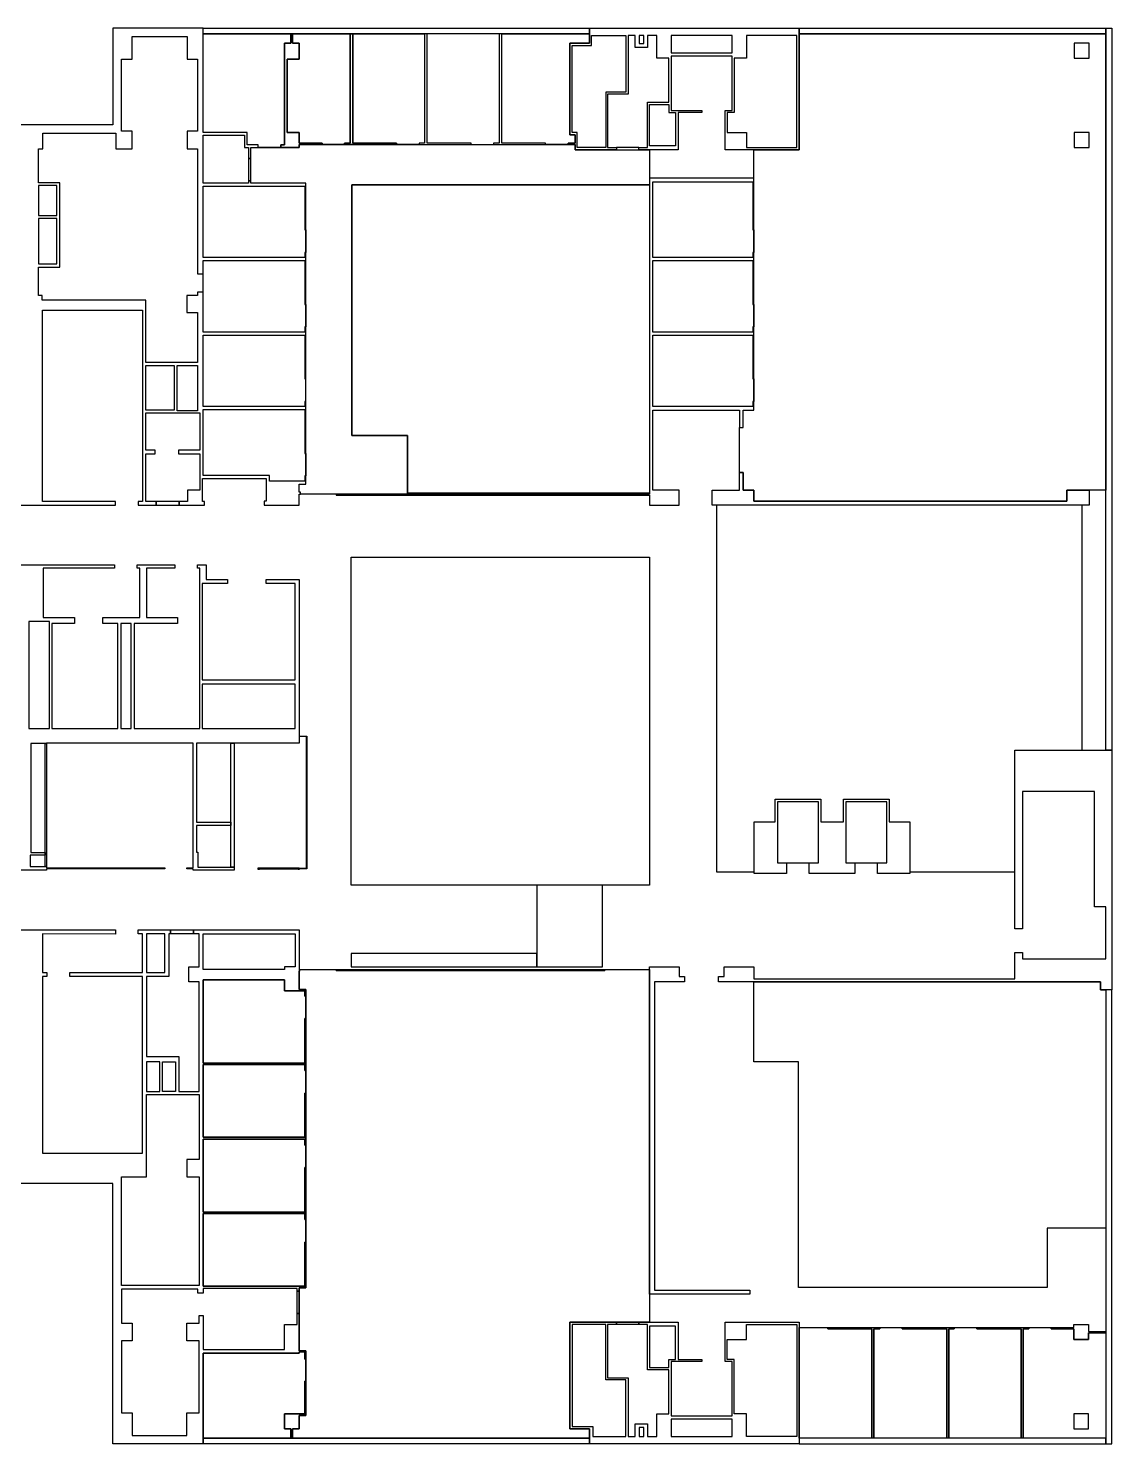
# Model space of a CAD drawing. Header units: inches. Extents: x 2957 to 12447, y 2286 to 8194.
# Drawn here: x 8016 to 12447, y 2286 to 8077 of the extents above; entities that cross this region are included whole.
import ezdxf

# ---------------------------------------------------------------- set-up
doc = ezdxf.new("R2010")
doc.units = ezdxf.units.IN
doc.header["$MEASUREMENT"] = 0
for name, color, linetype in [('E14-433A', 2, 'Continuous'), ('E14-433B', 2, 'Continuous'), ('E14-433C', 2, 'Continuous'), ('E14-433D', 2, 'Continuous'), ('E14-445', 2, 'Continuous'), ('E14-445A', 2, 'Continuous'), ('E14-445B', 2, 'Continuous'), ('E14-445C', 2, 'Continuous'), ('E14-464', 2, 'Continuous'), ('E14-464A', 2, 'Continuous'), ('E14-464C', 2, 'Continuous'), ('E14-464D', 2, 'Continuous'), ('E14-464F', 2, 'Continuous'), ('E14-464H', 2, 'Continuous'), ('E14-464K', 2, 'Continuous'), ('E14-464N', 2, 'Continuous'), ('E14-474', 2, 'Continuous'), ('E14-474A', 2, 'Continuous'), ('E14-474B', 2, 'Continuous'), ('E14-474C', 2, 'Continuous'), ('E14-474D', 2, 'Continuous'), ('E14-474G', 2, 'Continuous'), ('Elevators_Primary', 2, 'Continuous'), ('Void', 7, 'Continuous'), ('Walls', 3, 'Continuous')]:
    doc.layers.add(name, color=color, linetype=linetype)

msp = doc.modelspace()

# ---------------------------------------------------------------- linework, layer by layer
at = {"layer": 'E14-433A'}
msp.add_lwpolyline([(11466.5, 2309), (11169, 2309), (11169, 2760.9), (11286.1, 2760.9), (11286.1, 2756), (11466.5, 2756)], close=True, dxfattribs=at)
at = {"layer": 'E14-433B'}
msp.add_lwpolyline([(11772.1, 2309), (11474.6, 2309), (11474.6, 2756), (11499, 2756), (11499, 2760.9), (11590.1, 2760.9), (11590.1, 2756), (11772.1, 2756)], close=True, dxfattribs=at)
at = {"layer": 'E14-433C'}
msp.add_lwpolyline([(12076.1, 2309), (11780.3, 2309), (11780.3, 2756), (11803, 2756), (11803, 2760.9), (11895.7, 2760.9), (11895.7, 2756), (12076.1, 2756)], close=True, dxfattribs=at)
at = {"layer": 'E14-433D'}
msp.add_lwpolyline([(12422.4, 2309), (12084.2, 2309), (12084.2, 2756), (12108.6, 2756), (12108.6, 2760.9), (12199.7, 2760.9), (12199.7, 2756), (12292.3, 2756), (12292.3, 2712.1), (12352.5, 2712.1), (12352.5, 2739.8), (12422.4, 2739.8)], close=True, dxfattribs=at)
at = {"layer": 'E14-445'}
msp.add_lwpolyline([(12422.4, 6187.7), (12354.1, 6187.7), (12263.1, 6187.7), (12263.1, 6142.2), (10983.7, 6142.2), (10983.7, 6187.7), (10939.8, 6187.7), (10939.8, 6259.2), (10925.2, 6259.2), (10925.2, 6442.9), (10939.8, 6442.9), (10939.8, 6514.4), (10983.7, 6514.4), (10983.7, 7257.3), (10983.7, 7463.8), (10983.7, 7579.2), (11169, 7579.2), (11169, 8053.9), (12422.4, 8053.9)], close=True, dxfattribs=at)
at = {"layer": 'E14-445A'}
msp.add_lwpolyline([(10978.8, 7252.4), (10983.7, 7252.4), (10983.7, 7159.8), (10978.8, 7159.8), (10978.8, 7138.7), (10570.8, 7138.7), (10570.8, 7449.1), (10978.8, 7449.1)], close=True, dxfattribs=at)
at = {"layer": 'E14-445B'}
msp.add_lwpolyline([(10978.8, 6946.8), (10983.7, 6946.8), (10983.7, 6855.8), (10978.8, 6855.8), (10978.8, 6833), (10570.8, 6833), (10570.8, 7127.3), (10978.8, 7127.3)], close=True, dxfattribs=at)
at = {"layer": 'E14-445C'}
msp.add_lwpolyline([(10978.8, 6642.8), (10983.7, 6642.8), (10983.7, 6550.2), (10978.8, 6550.2), (10978.8, 6529.1), (10570.8, 6529.1), (10570.8, 6821.7), (10978.8, 6821.7)], close=True, dxfattribs=at)
at = {"layer": 'E14-464'}
msp.add_lwpolyline([(10556.2, 7463.8), (10556.2, 7436.1), (9338.6, 7436.1), (9338.6, 6410.4), (9566.4, 6410.4), (9566.4, 6174.7), (9566.4, 6171.4), (9275.2, 6171.4), (9128.9, 6171.4), (9128.9, 6179.5), (9124, 6179.5), (9124, 6212.1), (9151.7, 6212.1), (9151.7, 6246.2), (9151.7, 6337.2), (9151.7, 6946.8), (9151.7, 7442.6), (8925.7, 7442.6), (8925.7, 7452.4), (8925.7, 7543.4), (8925.7, 7588.9), (8956.6, 7588.9), (9049.3, 7588.9), (9124, 7588.9), (9124, 7601.9), (9218.3, 7601.9), (9309.3, 7601.9), (10224.6, 7601.9), (10252.2, 7601.9), (10252.2, 7579.2), (10421.3, 7579.2), (10512.3, 7579.2), (10556.2, 7579.2)], close=True, dxfattribs=at)
at = {"layer": 'E14-464A'}
msp.add_lwpolyline([(10231.1, 7641), (10252.2, 7641), (10252.2, 7606.8), (10224.6, 7606.8), (10224.6, 7601.9), (10131.9, 7601.9), (10131.9, 7606.8), (9953.1, 7606.8), (9953.1, 8053.9), (10310.7, 8053.9), (10310.7, 8016.5), (10231.1, 8016.5)], close=True, dxfattribs=at)
at = {"layer": 'E14-464C'}
msp.add_lwpolyline([(9636.1, 7606.8), (9615, 7606.8), (9615, 7601.9), (9522.3, 7601.9), (9522.3, 7606.8), (9343.5, 7606.8), (9343.5, 8053.9), (9636.1, 8053.9)], close=True, dxfattribs=at)
at = {"layer": 'E14-464D'}
msp.add_lwpolyline([(9332.1, 7606.8), (9309.3, 7606.8), (9309.3, 7601.9), (9218.3, 7601.9), (9218.3, 7606.8), (9124, 7606.8), (9124, 7650.7), (9075.3, 7650.7), (9075.3, 7949.8), (9124, 7949.8), (9124, 8016.5), (9096.4, 8016.5), (9096.4, 8053.9), (9332.1, 8053.9)], close=True, dxfattribs=at)
at = {"layer": 'E14-464F'}
msp.add_lwpolyline([(9063.9, 7600.3), (9049.3, 7600.3), (9049.3, 7588.9), (8956.6, 7588.9), (8956.6, 7600.3), (8911.1, 7600.3), (8911.1, 7650.7), (8730.6, 7650.7), (8730.6, 8053.9), (9089.9, 8053.9), (9089.9, 8016.5), (9063.9, 8016.5)], close=True, dxfattribs=at)
at = {"layer": 'E14-464H'}
msp.add_lwpolyline([(9146.8, 7252.4), (9151.7, 7252.4), (9151.7, 7159.8), (9146.8, 7159.8), (9146.8, 7138.7), (8730.6, 7138.7), (8730.6, 7431.3), (9146.8, 7431.3)], close=True, dxfattribs=at)
at = {"layer": 'E14-464K'}
msp.add_lwpolyline([(9146.8, 6946.8), (9151.7, 6946.8), (9151.7, 6855.8), (9146.8, 6855.8), (9146.8, 6833), (8730.6, 6833), (8730.6, 6997.2), (8730.6, 7072), (8730.6, 7127.3), (9146.8, 7127.3)], close=True, dxfattribs=at)
at = {"layer": 'E14-464N'}
msp.add_lwpolyline([(9146.8, 6337.2), (9151.7, 6337.2), (9151.7, 6246.2), (9146.8, 6246.2), (9146.8, 6223.4), (9002.1, 6223.4), (9002.1, 6247.8), (8730.6, 6247.8), (8730.6, 6517.7), (9146.8, 6517.7)], close=True, dxfattribs=at)
at = {"layer": 'E14-474'}
msp.add_lwpolyline([(10556.2, 2897.5), (10556.2, 2783.7), (10512.3, 2783.7), (10421.3, 2783.7), (10231.1, 2783.7), (10231.1, 2346.4), (10310.7, 2346.4), (10310.7, 2309), (9096.4, 2309), (9096.4, 2346.4), (9124, 2346.4), (9124, 2401.7), (9151.7, 2401.7), (9151.7, 2541.5), (9151.7, 2632.5), (9151.7, 2666.6), (9124, 2666.6), (9124, 2819.4), (9124, 2910.5), (9124, 2923.5), (9151.7, 2923.5), (9151.7, 3110.4), (9151.7, 4116.7), (9151.7, 4144.3), (9124, 4144.3), (9124, 4219.1), (9125.7, 4219.1), (9125.7, 4225.6), (9275.2, 4225.6), (9275.2, 4222.3), (10374.1, 4222.3), (10374.1, 4225.6), (10556.2, 4225.6)], close=True, dxfattribs=at)
at = {"layer": 'E14-474A'}
msp.add_lwpolyline([(9146.8, 3843.6), (8730.6, 3843.6), (8730.6, 4183.3), (9063.9, 4183.3), (9063.9, 4139.4), (9146.8, 4139.4), (9146.8, 4116.7), (9151.7, 4116.7), (9151.7, 4025.6), (9146.8, 4025.6)], close=True, dxfattribs=at)
at = {"layer": 'E14-474B'}
msp.add_lwpolyline([(9146.8, 3539.6), (8730.6, 3539.6), (8730.6, 3837.1), (9146.8, 3837.1), (9146.8, 3812.7), (9151.7, 3812.7), (9151.7, 3720), (9146.8, 3720)], close=True, dxfattribs=at)
at = {"layer": 'E14-474C'}
msp.add_lwpolyline([(9151.7, 3416), (9146.8, 3416), (9146.8, 3234), (8730.6, 3234), (8730.6, 3531.4), (9146.8, 3531.4), (9146.8, 3507.1), (9151.7, 3507.1)], close=True, dxfattribs=at)
at = {"layer": 'E14-474D'}
msp.add_lwpolyline([(9151.7, 3110.4), (9146.8, 3110.4), (9146.8, 2930), (8730.6, 2930), (8730.6, 3227.5), (9146.8, 3227.5), (9146.8, 3203.1), (9151.7, 3203.1)], close=True, dxfattribs=at)
at = {"layer": 'E14-474G'}
msp.add_lwpolyline([(9146.8, 2408.2), (9063.9, 2408.2), (9063.9, 2346.4), (9089.9, 2346.4), (9089.9, 2309), (8730.6, 2309), (8730.6, 2656.9), (9124, 2656.9), (9124, 2661.7), (9146.8, 2661.7), (9146.8, 2632.5), (9151.7, 2632.5), (9151.7, 2541.5), (9146.8, 2541.5)], close=True, dxfattribs=at)
at = {"layer": 'Elevators_Primary'}
for points in [[(11247.1, 4911.6), (11079.6, 4911.6), (11079.6, 4662.9), (11247.1, 4662.9)], [(11526.7, 4911.6), (11359.2, 4911.6), (11359.2, 4662.9), (11526.7, 4662.9)]]:
    msp.add_lwpolyline(points, close=True, dxfattribs=at)
at = {"layer": 'Void'}
for points in [[(9338.6, 6410.4), (9338.6, 7436.1), (10556.2, 7436.1), (10556.2, 6174.7), (9566.4, 6174.7), (9566.4, 6410.4)], [(10830.9, 4625.5), (10985.3, 4625.5), (10985.3, 4830.3), (11069.9, 4830.3), (11069.9, 4923), (11256.8, 4923), (11256.8, 4830.3), (11349.5, 4830.3), (11349.5, 4923), (11536.4, 4923), (11536.4, 4830.3), (11621, 4830.3), (11621, 4625.5), (12050.1, 4625.5), (12050.1, 5122.9), (12326.5, 5122.9), (12326.5, 6125.9), (10830.9, 6125.9)], [(10556.2, 4571.8), (9337, 4571.8), (9337, 5912.9), (10556.2, 5912.9)], [(10364.4, 4571.8), (10096, 4571.8), (10096, 4237), (10364.4, 4237)], [(10096, 4292.2), (9337, 4292.2), (9337, 4237), (10096, 4237)], [(10983.7, 4175.2), (12401.2, 4175.2), (12401.2, 4142.7), (12422.4, 4142.7), (12422.4, 3167.3), (12183.4, 3167.3), (12183.4, 2925.1), (11165.8, 2925.1), (11165.8, 3848.4), (10983.7, 3848.4)]]:
    msp.add_lwpolyline(points, close=True, dxfattribs=at)
at = {"layer": 'Walls', "color": 1}
for points in [[(7933.3, 6125.9), (8373, 6125.9), (8373, 6140.5), (8073.9, 6140.5), (8073.9, 6924.1), (8483.5, 6924.1), (8483.5, 6140.5), (8465.7, 6140.5), (8465.7, 6125.9), (8538.8, 6125.9), (8538.8, 6140.5), (8496.5, 6140.5), (8496.5, 6335.6), (8535.6, 6335.6), (8535.6, 6350.2), (8496.5, 6350.2), (8496.5, 6503), (8717.6, 6503), (8717.6, 6350.2), (8629.8, 6350.2), (8629.8, 6335.6), (8717.6, 6335.6), (8717.6, 6187.7), (8667.2, 6187.7), (8667.2, 6140.5), (8633.1, 6140.5), (8633.1, 6125.9), (8737.1, 6125.9), (8737.1, 6140.5), (8729, 6140.5), (8729, 6234.8), (8989.1, 6234.8), (8989.1, 6142.2), (8981, 6142.2), (8981, 6125.9), (9124, 6125.9), (9124, 6171.4), (9128.9, 6171.4), (9128.9, 6179.5), (9124, 6179.5), (9124, 6212.1), (9151.7, 6212.1), (9151.7, 6246.2), (9146.8, 6246.2), (9146.8, 6223.4), (9002.1, 6223.4), (9002.1, 6247.8), (8730.6, 6247.8), (8730.6, 6517.7), (9146.8, 6517.7), (9146.8, 6337.2), (9151.7, 6337.2), (9151.7, 6550.2), (9146.8, 6550.2), (9146.8, 6529.1), (8730.6, 6529.1), (8730.6, 6821.7), (9146.8, 6821.7), (9146.8, 6642.8), (9151.7, 6642.8), (9151.7, 6855.8), (9146.8, 6855.8), (9146.8, 6833), (8730.6, 6833), (8730.6, 6997.2), (8707.9, 6997.2), (8707.9, 6984.2), (8664, 6984.2), (8664, 6914.3), (8707.9, 6914.3), (8707.9, 6709.5), (8496.5, 6709.5), (8496.5, 6964.7), (8072.3, 6964.7), (8072.3, 6984.2), (8057.6, 6984.2), (8057.6, 7099.6), (8145.4, 7099.6), (8145.4, 7444.3), (8057.6, 7444.3), (8057.6, 7584.1), (8075.5, 7584.1), (8075.5, 7647.5), (8374.6, 7647.5), (8374.6, 7584.1), (8441.3, 7584.1), (8441.3, 7655.6), (8397.4, 7655.6), (8397.4, 7949.8), (8441.3, 7949.8), (8441.3, 8042.5), (8665.6, 8042.5), (8665.6, 7949.8), (8707.9, 7949.8), (8707.9, 7655.6), (8665.6, 7655.6), (8665.6, 7584.1), (8707.9, 7584.1), (8707.9, 7072), (8730.6, 7072), (8730.6, 7127.3), (9146.8, 7127.3), (9146.8, 6946.8), (9151.7, 6946.8), (9151.7, 7159.8), (9146.8, 7159.8), (9146.8, 7138.7), (8730.6, 7138.7), (8730.6, 7431.3), (9146.8, 7431.3), (9146.8, 7252.4), (9151.7, 7252.4), (9151.7, 7442.6), (8925.7, 7442.6), (8925.7, 7452.4), (8916, 7452.4), (8916, 7442.6), (8730.6, 7442.6), (8730.6, 7639.3), (8899.7, 7639.3), (8899.7, 7588.9), (8916, 7588.9), (8916, 7543.4), (8925.7, 7543.4), (8925.7, 7588.9), (8956.6, 7588.9), (8956.6, 7600.3), (8911.1, 7600.3), (8911.1, 7650.7), (8730.6, 7650.7), (8730.6, 8076.6), (8361.6, 8076.6), (8361.6, 7681.6), (7933.3, 7681.6)], [(7956, 5882.1), (8368.1, 5882.1), (8368.1, 5867.4), (8077.1, 5867.4), (8077.1, 5665.9), (8205.6, 5665.9), (8205.6, 5641.5), (8112.9, 5641.5), (8112.9, 5212.3), (8382.8, 5212.3), (8382.8, 5641.5), (8321, 5641.5), (8321, 5665.9), (8472.2, 5665.9), (8472.2, 5867.4), (8460.8, 5867.4), (8460.8, 5882.1), (8615.2, 5882.1), (8615.2, 5867.4), (8499.8, 5867.4), (8499.8, 5665.9), (8626.6, 5665.9), (8626.6, 5641.5), (8449.4, 5641.5), (8449.4, 5212.3), (8717.6, 5212.3), (8717.6, 5867.4), (8707.9, 5867.4), (8707.9, 5882.1), (8743.6, 5882.1), (8743.6, 5821.9), (8831.4, 5821.9), (8831.4, 5805.7), (8727.4, 5805.7), (8727.4, 5410.6), (9107.8, 5410.6), (9107.8, 5805.7), (8989.1, 5805.7), (8989.1, 5821.9), (9124, 5821.9), (9124, 5181.4), (9154.9, 5181.4), (9154.9, 4638.5), (9124, 4638.5), (9124, 4635.2), (9119.2, 4635.2), (9119.2, 4636.9), (8961.5, 4636.9), (8961.5, 4635.2), (8956.6, 4635.2), (8956.6, 4641.7), (9124, 4641.7), (9124, 4640.1), (9153.3, 4640.1), (9153.3, 5179.8), (9124, 5179.8), (9124, 5152.2), (8704.6, 5152.2), (8704.6, 4828.7), (8844.4, 4828.7), (8844.4, 4815.7), (8704.6, 4815.7), (8704.6, 4706.8), (8709.5, 4706.8), (8709.5, 4645), (8857.4, 4645), (8857.4, 4632), (8690, 4632), (8690, 4638.5), (8664, 4638.5), (8664, 4641.7), (8690, 4641.7), (8690, 5152.2), (8090.1, 5152.2), (8090.1, 5150.5), (8026.8, 5150.5), (8026.8, 4705.1), (8085.3, 4705.1), (8085.3, 4693.7), (8023.5, 4693.7), (8023.5, 4648.2), (8090.1, 4648.2), (8090.1, 4641.7), (8574.6, 4641.7), (8574.6, 4638.5), (8090.1, 4638.5), (8090.1, 4632), (7956, 4632)], [(7956, 4388.1), (8373, 4388.1), (8373, 4371.1), (8073.9, 4371.9), (8073.9, 4214.2), (8091.8, 4214.2), (8091.8, 4197.9), (8073.9, 4197.9), (8073.9, 3474.5), (8483.5, 3474.5), (8483.5, 4197.9), (8186.1, 4197.9), (8186.1, 4214.2), (8483.5, 4214.2), (8483.5, 4371.9), (8465.7, 4371.9), (8465.7, 4388.1), (8597.3, 4388.1), (8597.3, 4371.9), (8590.8, 4371.9), (8590.8, 4197.9), (8499.8, 4197.9), (8499.8, 3869.6), (8631.5, 3869.6), (8631.5, 3726.5), (8714.4, 3726.5), (8714.4, 4175.2), (8672.1, 4175.2), (8672.1, 4237), (8714.4, 4237), (8714.4, 4371.9), (8691.6, 4371.9), (8691.6, 4388.1), (9124, 4388.1), (9124, 4225.6), (9125.7, 4225.6), (9125.7, 4219.1), (9124, 4219.1), (9124, 4144.3), (9151.7, 4144.3), (9151.7, 4116.7), (9146.8, 4116.7), (9146.8, 4139.4), (9063.9, 4139.4), (9063.9, 4183.3), (8730.6, 4183.3), (8730.6, 3843.6), (9146.8, 3843.6), (9146.8, 4025.6), (9151.7, 4025.6), (9151.7, 3812.7), (9146.8, 3812.7), (9146.8, 3837.1), (8730.6, 3837.1), (8730.6, 3539.6), (9146.8, 3539.6), (9146.8, 3720), (9151.7, 3720), (9151.7, 3507.1), (9146.8, 3507.1), (9146.8, 3531.4), (8730.6, 3531.4), (8730.6, 3234), (9146.8, 3234), (9146.8, 3416), (9151.7, 3416), (9151.7, 3203.1), (9146.8, 3203.1), (9146.8, 3227.5), (8730.6, 3227.5), (8730.6, 2930), (9146.8, 2930), (9146.8, 3110.4), (9151.7, 3110.4), (9151.7, 2923.5), (9124, 2923.5), (9124, 2910.5), (9115.9, 2910.5), (9115.9, 2921.8), (8730.6, 2921.8), (8730.6, 2902.3), (8709.5, 2902.3), (8709.5, 2918.6), (8397.4, 2918.6), (8397.4, 2778.8), (8441.3, 2778.8), (8441.3, 2707.3), (8397.4, 2707.3), (8397.4, 2413), (8441.3, 2413), (8441.3, 2320.4), (8664, 2320.4), (8664, 2413), (8714.4, 2413), (8714.4, 2707.3), (8664, 2707.3), (8664, 2778.8), (8714.4, 2778.8), (8714.4, 2811.3), (8730.6, 2811.3), (8730.6, 2671.5), (9063.9, 2671.5), (9063.9, 2773.9), (9115.9, 2773.9), (9115.9, 2819.4), (9124, 2819.4), (9124, 2666.6), (9151.7, 2666.6), (9151.7, 2632.5), (9146.8, 2632.5), (9146.8, 2661.7), (9124, 2661.7), (9124, 2656.9), (8730.6, 2656.9), (8730.6, 2286.2), (8361.6, 2286.2), (8361.6, 3351), (7956, 3351)]]:
    msp.add_lwpolyline(points, dxfattribs=at)
for points in [[(8730.6, 8076.6), (10310.7, 8076.6), (10310.7, 8053.9), (8730.6, 8053.9)], [(9096.4, 8053.9), (9096.4, 8016.5), (9124, 8016.5), (9124, 7949.8), (9075.3, 7949.8), (9075.3, 7650.7), (9124, 7650.7), (9124, 7606.8), (9218.3, 7606.8), (9218.3, 7601.9), (9124, 7601.9), (9124, 7588.9), (9049.3, 7588.9), (9049.3, 7600.3), (9063.9, 7600.3), (9063.9, 8016.5), (9089.9, 8016.5), (9089.9, 8053.9)], [(9343.5, 8053.9), (9343.5, 7606.8), (9522.3, 7606.8), (9522.3, 7601.9), (9309.3, 7601.9), (9309.3, 7606.8), (9332.1, 7606.8), (9332.1, 8053.9)], [(9636.1, 8053.9), (9636.1, 7606.8), (9615, 7606.8), (9615, 7601.9), (9827.9, 7601.9), (9827.9, 7606.8), (9647.5, 7606.8), (9647.5, 8053.9)], [(9941.7, 8053.9), (9941.7, 7606.8), (9918.9, 7606.8), (9918.9, 7601.9), (10131.9, 7601.9), (10131.9, 7606.8), (9953.1, 7606.8), (9953.1, 8053.9)], [(11169, 8076.6), (11169, 7579.2), (10866.7, 7579.2), (10866.7, 7740.1), (10894.3, 7740.1), (10894.3, 7962.8), (10645.6, 7962.8), (10645.6, 7740.1), (10770.8, 7740.1), (10770.8, 7732), (10673.2, 7732), (10673.2, 7579.2), (10512.3, 7579.2), (10512.3, 7588.9), (10548.1, 7588.9), (10548.1, 7774.3), (10635.8, 7774.3), (10635.8, 7954.7), (10587.1, 7954.7), (10587.1, 8047.4), (10548.1, 8047.4), (10548.1, 7998.6), (10497.7, 7998.6), (10497.7, 8047.4), (10470, 8047.4), (10470, 7806.8), (10385.5, 7806.8), (10385.5, 7588.9), (10421.3, 7588.9), (10421.3, 7579.2), (10252.2, 7579.2), (10252.2, 7601.9), (10224.6, 7601.9), (10224.6, 7606.8), (10252.2, 7606.8), (10252.2, 7641), (10231.1, 7641), (10231.1, 8016.5), (10310.7, 8016.5), (10310.7, 8076.6)], [(12422.4, 8053.9), (11169, 8053.9), (11169, 8076.6), (12422.4, 8076.6)], [(12446.8, 5122.9), (12422.4, 5122.9), (12422.4, 8076.6), (12446.8, 8076.6)], [(10978.8, 7252.4), (10983.7, 7252.4), (10983.7, 7463.8), (10556.2, 7463.8), (10556.2, 6171.4), (9275.2, 6171.4), (9275.2, 6166.5), (10556.2, 6166.5), (10556.2, 6125.9), (10678.1, 6125.9), (10678.1, 6187.7), (10570.8, 6187.7), (10570.8, 6514.4), (10925.2, 6514.4), (10925.2, 6442.9), (10939.8, 6442.9), (10939.8, 6514.4), (10983.7, 6514.4), (10983.7, 6550.2), (10978.8, 6550.2), (10978.8, 6529.1), (10570.8, 6529.1), (10570.8, 6821.7), (10978.8, 6821.7), (10978.8, 6642.8), (10983.7, 6642.8), (10983.7, 6855.8), (10978.8, 6855.8), (10978.8, 6833), (10570.8, 6833), (10570.8, 7127.3), (10978.8, 7127.3), (10978.8, 6946.8), (10983.7, 6946.8), (10983.7, 7159.8), (10978.8, 7159.8), (10978.8, 7138.7), (10570.8, 7138.7), (10570.8, 7449.1), (10978.8, 7449.1)], [(8612, 6514.4), (8496.5, 6514.4), (8496.5, 6696.5), (8612, 6696.5)], [(8625, 6696.5), (8707.9, 6696.5), (8707.9, 6511.2), (8625, 6511.2)], [(10813, 6125.9), (10813, 6187.7), (10925.2, 6187.7), (10925.2, 6259.2), (10939.8, 6259.2), (10939.8, 6187.7), (10983.7, 6187.7), (10983.7, 6142.2), (12263.1, 6142.2), (12263.1, 6187.7), (12354.1, 6187.7), (12354.1, 6125.9)], [(8103.2, 5649.6), (8018.6, 5649.6), (8018.6, 5212.3), (8103.2, 5212.3)], [(8394.1, 5212.3), (8436.4, 5212.3), (8436.4, 5641.5), (8394.1, 5641.5)], [(9107.8, 5392.8), (8727.4, 5392.8), (8727.4, 5212.3), (9107.8, 5212.3)], [(12446.8, 4142.7), (12401.2, 4142.7), (12401.2, 4175.2), (10839, 4175.2), (10839, 4197.9), (10861.8, 4197.9), (10861.8, 4237), (10983.7, 4237), (10983.7, 4188.2), (12050.1, 4188.2), (12050.1, 4295.5), (12082.6, 4295.5), (12082.6, 4269.5), (12422.4, 4269.5), (12422.4, 4482.4), (12376.9, 4482.4), (12376.9, 4953.8), (12082.6, 4953.8), (12082.6, 4393), (12050.1, 4393), (12050.1, 5122.9), (12446.8, 5122.9)], [(10556.2, 4237), (10678.1, 4237), (10678.1, 4197.9), (10699.2, 4197.9), (10699.2, 4175.2), (10577.3, 4175.2), (10577.3, 2913.7), (10967.5, 2913.7), (10967.5, 2897.5), (10556.2, 2897.5)], [(10374.1, 4222.3), (9275.2, 4222.3), (9275.2, 4225.6), (10374.1, 4225.6)], [(12422.4, 2286.2), (12446.8, 2286.2), (12446.8, 4142.7), (12422.4, 4142.7)], [(10310.7, 2286.2), (10310.7, 2346.4), (10231.1, 2346.4), (10231.1, 2783.7), (10421.3, 2783.7), (10421.3, 2773.9), (10385.5, 2773.9), (10385.5, 2556.1), (10470, 2556.1), (10470, 2315.5), (10497.7, 2315.5), (10497.7, 2367.5), (10548.1, 2367.5), (10548.1, 2315.5), (10587.1, 2315.5), (10587.1, 2408.2), (10635.8, 2408.2), (10635.8, 2588.6), (10548.1, 2588.6), (10548.1, 2773.9), (10512.3, 2773.9), (10512.3, 2783.7), (10673.2, 2783.7), (10673.2, 2630.9), (10770.8, 2630.9), (10770.8, 2622.7), (10645.6, 2622.7), (10645.6, 2400), (10894.3, 2400), (10894.3, 2622.7), (10866.7, 2622.7), (10866.7, 2783.7), (11169, 2783.7), (11169, 2286.2)], [(10952.8, 2315.5), (10952.8, 2408.2), (10902.4, 2408.2), (10902.4, 2630.9), (10874.8, 2630.9), (10874.8, 2712.1), (10952.8, 2712.1), (10952.8, 2773.9), (11159.3, 2773.9), (11159.3, 2315.5)], [(11466.5, 2309), (11466.5, 2756), (11286.1, 2756), (11286.1, 2760.9), (11499, 2760.9), (11499, 2756), (11474.6, 2756), (11474.6, 2309)], [(11772.1, 2309), (11772.1, 2756), (11590.1, 2756), (11590.1, 2760.9), (11803, 2760.9), (11803, 2756), (11780.3, 2756), (11780.3, 2309)], [(12076.1, 2309), (12076.1, 2756), (11895.7, 2756), (11895.7, 2760.9), (12108.6, 2760.9), (12108.6, 2756), (12084.2, 2756), (12084.2, 2309)], [(12422.4, 2739.8), (12352.5, 2739.8), (12352.5, 2712.1), (12292.3, 2712.1), (12292.3, 2756), (12199.7, 2756), (12199.7, 2760.9), (12292.3, 2760.9), (12292.3, 2773.9), (12352.5, 2773.9), (12352.5, 2744.7), (12422.4, 2744.7)], [(9089.9, 2309), (9089.9, 2346.4), (9063.9, 2346.4), (9063.9, 2408.2), (9146.8, 2408.2), (9146.8, 2541.5), (9151.7, 2541.5), (9151.7, 2401.7), (9124, 2401.7), (9124, 2346.4), (9096.4, 2346.4), (9096.4, 2309)], [(12292.3, 2346.4), (12352.5, 2346.4), (12352.5, 2408.2), (12292.3, 2408.2)], [(8730.6, 2309), (10310.7, 2309), (10310.7, 2286.2), (8730.6, 2286.2)], [(12422.4, 2309), (11169, 2309), (11169, 2286.2), (12422.4, 2286.2)]]:
    msp.add_lwpolyline(points, close=True, dxfattribs=at)
at = {"layer": 'Walls'}
for points in [[(10240.8, 8006.7), (10318.8, 8006.7), (10318.8, 8047.4), (10460.3, 8047.4), (10460.3, 7814.9), (10377.4, 7814.9), (10377.4, 7588.9), (10260.3, 7588.9), (10260.3, 7650.7), (10240.8, 7650.7)], [(10533.4, 8047.4), (10513.9, 8047.4), (10513.9, 8014.8), (10533.4, 8014.8)], [(10645.6, 7975.8), (10894.3, 7975.8), (10894.3, 8047.4), (10645.6, 8047.4)], [(10874.8, 7650.7), (10952.8, 7650.7), (10952.8, 7588.9), (11159.3, 7588.9), (11159.3, 8047.4), (10952.8, 8047.4), (10952.8, 7954.7), (10902.4, 7954.7), (10902.4, 7732), (10874.8, 7732)], [(12294, 7954.7), (12354.1, 7954.7), (12354.1, 8016.5), (12294, 8016.5)], [(10635.8, 7764.5), (10635.8, 7732), (10663.5, 7732), (10663.5, 7595.4), (10556.2, 7595.4), (10556.2, 7764.5)], [(12294, 7588.9), (12354.1, 7588.9), (12354.1, 7650.7), (12294, 7650.7)], [(10512.3, 7588.9), (10421.3, 7588.9), (10421.3, 7579.2), (10512.3, 7579.2)], [(8925.7, 7543.4), (8916, 7543.4), (8916, 7452.4), (8925.7, 7452.4)], [(8057.6, 7311), (8132.4, 7311), (8132.4, 7432.9), (8057.6, 7432.9)], [(8132.4, 7298), (8057.6, 7298), (8057.6, 7112.6), (8132.4, 7112.6)], [(8538.8, 6125.9), (8633.1, 6125.9), (8633.1, 6140.5), (8538.8, 6140.5)], [(8090.1, 4648.2), (8085.3, 4648.2), (8085.3, 5150.5), (8090.1, 5150.5)], [(8857.4, 4645), (8844.4, 4645), (8844.4, 5152.2), (8857.4, 5152.2)], [(10985.3, 4619), (10985.3, 4830.3), (11069.9, 4830.3), (11069.9, 4923), (11256.8, 4923), (11256.8, 4830.3), (11349.5, 4830.3), (11349.5, 4923), (11536.4, 4923), (11536.4, 4830.3), (11621, 4830.3), (11621, 4619), (11489.3, 4619), (11489.3, 4662.9), (11526.7, 4662.9), (11526.7, 4911.6), (11359.2, 4911.6), (11359.2, 4662.9), (11396.6, 4662.9), (11396.6, 4619), (11209.7, 4619), (11209.7, 4662.9), (11247.1, 4662.9), (11247.1, 4911.6), (11079.6, 4911.6), (11079.6, 4662.9), (11117, 4662.9), (11117, 4619)], [(8499.8, 4214.2), (8574.6, 4214.2), (8574.6, 4371.9), (8499.8, 4371.9)], [(8597.3, 4388.1), (8691.6, 4388.1), (8691.6, 4371.9), (8597.3, 4371.9)], [(8730.6, 4371.9), (9107.8, 4371.9), (9107.8, 4237), (9063.9, 4237), (9063.9, 4225.6), (8730.6, 4225.6)], [(8499.8, 3726.5), (8553.4, 3726.5), (8553.4, 3848.4), (8499.8, 3848.4)], [(8564.8, 3848.4), (8618.5, 3848.4), (8618.5, 3726.5), (8564.8, 3726.5)], [(8499.8, 3715.1), (8714.4, 3715.1), (8714.4, 3448.5), (8664, 3448.5), (8664, 3378.6), (8714.4, 3378.6), (8714.4, 2933.2), (8397.4, 2933.2), (8397.4, 3378.6), (8499.8, 3378.6)], [(9124, 2819.4), (9115.9, 2819.4), (9115.9, 2910.5), (9124, 2910.5)], [(10421.3, 2783.7), (10512.3, 2783.7), (10512.3, 2773.9), (10421.3, 2773.9)], [(10325.3, 2315.5), (10460.3, 2315.5), (10460.3, 2548), (10377.4, 2548), (10377.4, 2773.9), (10240.8, 2773.9), (10240.8, 2356.1), (10325.3, 2356.1)], [(10556.2, 2598.3), (10635.8, 2598.3), (10635.8, 2630.9), (10663.5, 2630.9), (10663.5, 2767.4), (10556.2, 2767.4)], [(10894.3, 2387), (10645.6, 2387), (10645.6, 2315.5), (10894.3, 2315.5)], [(10533.4, 2352.9), (10513.9, 2352.9), (10513.9, 2315.5), (10533.4, 2315.5)]]:
    msp.add_lwpolyline(points, close=True, dxfattribs=at)

doc.saveas('drawing.dxf')
